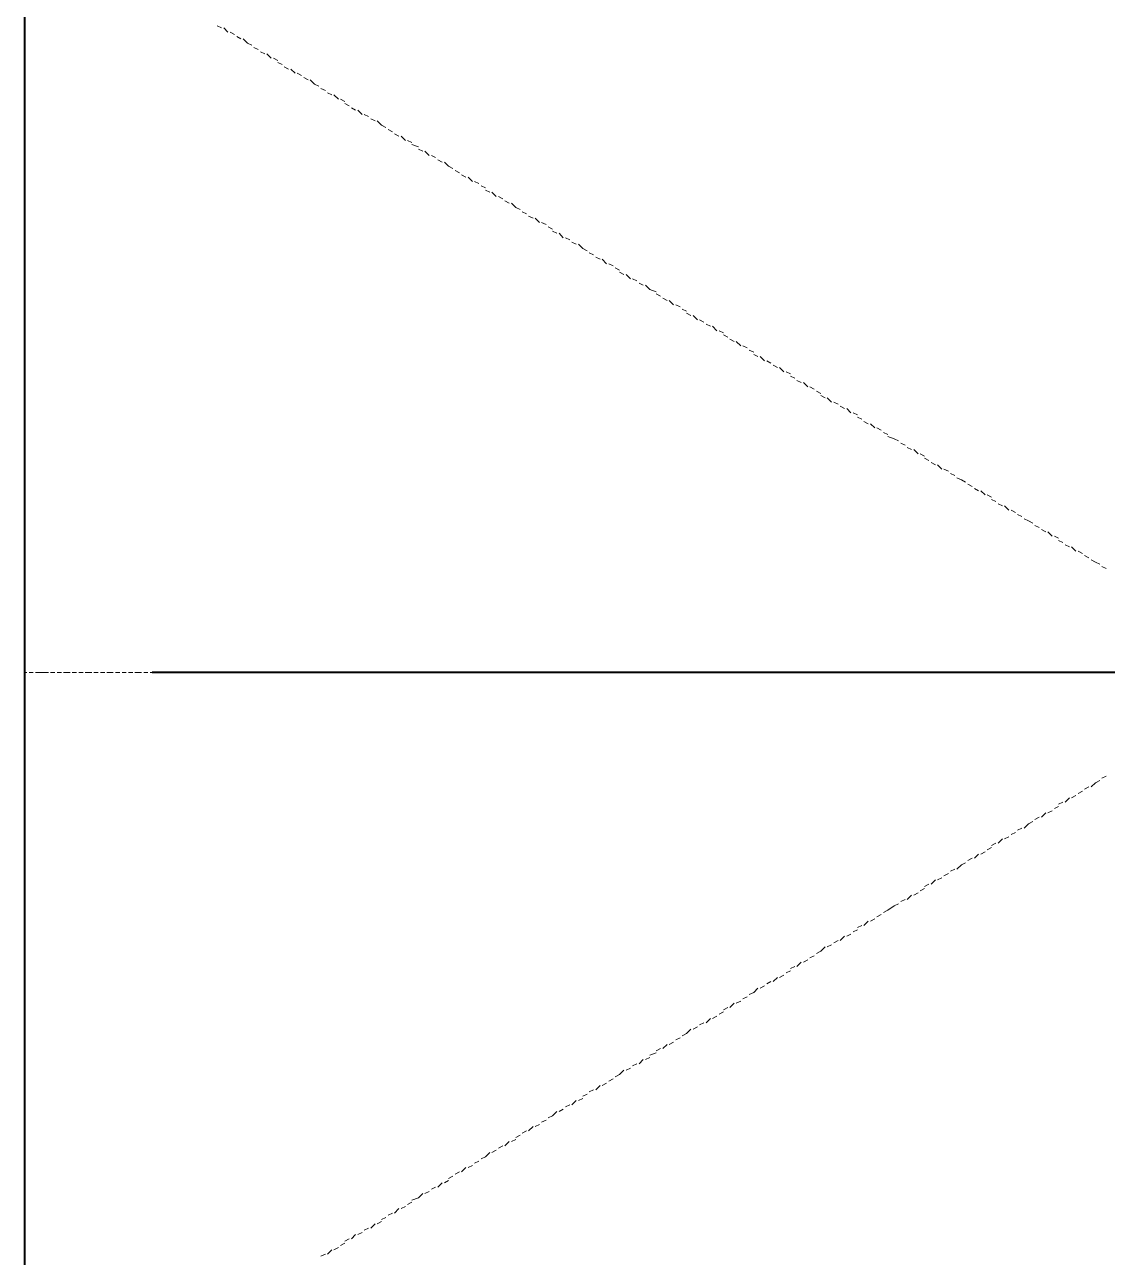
# Model space of a CAD drawing. Extents: x 8 to 21351, y 0 to 420.
# Drawn here: x 15752.01 to 15762.6, y 212.59 to 224.65 of the extents above; entities that cross this region are included whole.
import ezdxf

# ---------------------------------------------------------------- set-up
doc = ezdxf.new("R2010")
doc.units = 0

msp = doc.modelspace()

# ---------------------------------------------------------------- linework, layer by layer
at = {"color": 7, "lineweight": 40}
for p, q in [((15752.008, 262.065), (15752.008, 174.561)), ((15780.753, 218.313), (15753.257, 218.313))]:
    msp.add_line(p, q, dxfattribs=at)
at = {"color": 7, "lineweight": 5}
for p, q in [((15752.008, 224.6), (15752.008, 224.642)), ((15752.008, 224.536), (15752.008, 224.578)), ((15753.892, 224.642), (15753.935, 224.621)), ((15753.956, 224.621), (15753.998, 224.578)), ((15754.019, 224.578), (15754.062, 224.557)), ((15754.083, 224.536), (15754.125, 224.515)), ((15752.008, 224.451), (15752.008, 224.515)), ((15752.008, 224.388), (15752.008, 224.43)), ((15754.146, 224.515), (15754.189, 224.472)), ((15754.189, 224.472), (15754.231, 224.451)), ((15754.252, 224.43), (15754.294, 224.409)), ((15752.008, 224.324), (15752.008, 224.367)), ((15752.008, 224.24), (15752.008, 224.303)), ((15754.316, 224.388), (15754.358, 224.367)), ((15754.379, 224.367), (15754.421, 224.324)), ((15754.443, 224.324), (15754.485, 224.303)), ((15752.008, 224.176), (15752.008, 224.218)), ((15754.485, 224.282), (15754.527, 224.261)), ((15754.548, 224.24), (15754.591, 224.218)), ((15754.612, 224.218), (15754.654, 224.176)), ((15754.675, 224.176), (15754.718, 224.155)), ((15752.008, 224.113), (15752.008, 224.155)), ((15752.008, 224.028), (15752.008, 224.091)), ((15754.739, 224.134), (15754.781, 224.113)), ((15754.802, 224.113), (15754.845, 224.07)), ((15754.845, 224.07), (15754.887, 224.049)), ((15752.008, 223.964), (15752.008, 224.007)), ((15752.008, 223.901), (15752.008, 223.943)), ((15754.908, 224.028), (15754.951, 224.007)), ((15754.972, 223.986), (15755.014, 223.964)), ((15755.035, 223.964), (15755.078, 223.922)), ((15752.008, 223.816), (15752.008, 223.88)), ((15752.008, 223.753), (15752.008, 223.816)), ((15755.099, 223.922), (15755.141, 223.901)), ((15755.141, 223.88), (15755.183, 223.859)), ((15755.205, 223.838), (15755.247, 223.816)), ((15755.268, 223.816), (15755.31, 223.774)), ((15752.008, 223.689), (15752.008, 223.732)), ((15755.332, 223.774), (15755.374, 223.753)), ((15755.395, 223.732), (15755.437, 223.71)), ((15755.459, 223.71), (15755.501, 223.668)), ((15752.008, 223.626), (15752.008, 223.668)), ((15752.008, 223.541), (15752.008, 223.605)), ((15755.501, 223.668), (15755.543, 223.647)), ((15755.564, 223.626), (15755.607, 223.605)), ((15755.628, 223.583), (15755.67, 223.562)), ((15752.008, 223.478), (15752.008, 223.52)), ((15752.008, 223.414), (15752.008, 223.457)), ((15755.691, 223.562), (15755.734, 223.52)), ((15755.755, 223.52), (15755.797, 223.499)), ((15755.797, 223.478), (15755.861, 223.457)), ((15752.008, 223.329), (15752.008, 223.393)), ((15755.861, 223.435), (15755.903, 223.414)), ((15755.924, 223.414), (15755.967, 223.372)), ((15755.988, 223.372), (15756.03, 223.351)), ((15756.051, 223.329), (15756.094, 223.308)), ((15752.008, 223.266), (15752.008, 223.308)), ((15752.008, 223.202), (15752.008, 223.245)), ((15756.115, 223.308), (15756.157, 223.266)), ((15756.157, 223.266), (15756.199, 223.245)), ((15756.221, 223.224), (15756.263, 223.202)), ((15752.008, 223.118), (15752.008, 223.181)), ((15752.008, 223.054), (15752.008, 223.097)), ((15756.284, 223.181), (15756.326, 223.16)), ((15756.348, 223.16), (15756.39, 223.118)), ((15756.411, 223.118), (15756.453, 223.097)), ((15752.008, 222.991), (15752.008, 223.033)), ((15752.008, 222.906), (15752.008, 222.97)), ((15756.475, 223.076), (15756.517, 223.054)), ((15756.517, 223.033), (15756.559, 223.012)), ((15756.58, 223.012), (15756.623, 222.97)), ((15756.644, 222.97), (15756.686, 222.948)), ((15752.008, 222.843), (15752.008, 222.906)), ((15756.707, 222.927), (15756.75, 222.906)), ((15756.771, 222.906), (15756.813, 222.864)), ((15756.813, 222.864), (15756.856, 222.843)), ((15752.008, 222.779), (15752.008, 222.821)), ((15752.008, 222.716), (15752.008, 222.758)), ((15756.877, 222.821), (15756.919, 222.8)), ((15756.94, 222.779), (15756.983, 222.758)), ((15757.004, 222.758), (15757.046, 222.716)), ((15752.008, 222.631), (15752.008, 222.695)), ((15752.008, 222.567), (15752.008, 222.61)), ((15757.067, 222.716), (15757.11, 222.695)), ((15757.131, 222.673), (15757.173, 222.652)), ((15757.173, 222.631), (15757.215, 222.61)), ((15757.237, 222.61), (15757.279, 222.567)), ((15752.008, 222.504), (15752.008, 222.546)), ((15752.008, 222.419), (15752.008, 222.483)), ((15757.3, 222.567), (15757.342, 222.546)), ((15757.364, 222.525), (15757.406, 222.504)), ((15757.427, 222.504), (15757.469, 222.462)), ((15752.008, 222.356), (15752.008, 222.398)), ((15757.469, 222.462), (15757.512, 222.44)), ((15757.533, 222.419), (15757.575, 222.398)), ((15757.596, 222.377), (15757.639, 222.356)), ((15752.008, 222.292), (15752.008, 222.335)), ((15752.008, 222.208), (15752.008, 222.271)), ((15757.66, 222.356), (15757.702, 222.313)), ((15757.723, 222.313), (15757.766, 222.292)), ((15757.787, 222.271), (15757.829, 222.25)), ((15752.008, 222.144), (15752.008, 222.186)), ((15752.008, 222.081), (15752.008, 222.123)), ((15757.829, 222.229), (15757.872, 222.208)), ((15757.893, 222.208), (15757.935, 222.165)), ((15757.956, 222.165), (15757.999, 222.144)), ((15758.02, 222.123), (15758.062, 222.102)), ((15752.008, 221.996), (15752.008, 222.06)), ((15752.008, 221.933), (15752.008, 221.996)), ((15758.083, 222.102), (15758.126, 222.06)), ((15758.126, 222.06), (15758.189, 222.038)), ((15758.189, 222.017), (15758.231, 221.996)), ((15752.008, 221.869), (15752.008, 221.911)), ((15758.253, 221.975), (15758.295, 221.954)), ((15758.316, 221.954), (15758.358, 221.911)), ((15758.38, 221.911), (15758.422, 221.89)), ((15752.008, 221.805), (15752.008, 221.848)), ((15752.008, 221.721), (15752.008, 221.784)), ((15758.443, 221.869), (15758.485, 221.848)), ((15758.485, 221.827), (15758.528, 221.805)), ((15758.549, 221.805), (15758.591, 221.763)), ((15758.612, 221.763), (15758.655, 221.742)), ((15752.008, 221.657), (15752.008, 221.7)), ((15752.008, 221.594), (15752.008, 221.636)), ((15758.676, 221.721), (15758.718, 221.7)), ((15758.739, 221.7), (15758.782, 221.657)), ((15758.803, 221.657), (15758.845, 221.636)), ((15752.008, 221.509), (15752.008, 221.573)), ((15758.845, 221.615), (15758.888, 221.594)), ((15758.909, 221.573), (15758.951, 221.552)), ((15758.972, 221.552), (15759.015, 221.509)), ((15752.008, 221.446), (15752.008, 221.488)), ((15752.008, 221.382), (15752.008, 221.424)), ((15759.036, 221.509), (15759.078, 221.488)), ((15759.099, 221.467), (15759.142, 221.446)), ((15759.142, 221.424), (15759.184, 221.403)), ((15759.205, 221.403), (15759.247, 221.361)), ((15752.008, 221.298), (15752.008, 221.361)), ((15752.008, 221.234), (15752.008, 221.276)), ((15759.269, 221.361), (15759.311, 221.34)), ((15759.332, 221.319), (15759.374, 221.298)), ((15759.396, 221.298), (15759.438, 221.255)), ((15752.008, 221.17), (15752.008, 221.213)), ((15759.459, 221.255), (15759.501, 221.234)), ((15759.501, 221.213), (15759.544, 221.192)), ((15759.565, 221.17), (15759.607, 221.149)), ((15752.008, 221.086), (15752.008, 221.149)), ((15752.008, 221.022), (15752.008, 221.086)), ((15759.628, 221.149), (15759.671, 221.107)), ((15759.692, 221.107), (15759.734, 221.086)), ((15759.755, 221.065), (15759.798, 221.043)), ((15752.008, 220.959), (15752.008, 221.001)), ((15752.008, 220.895), (15752.008, 220.938)), ((15759.798, 221.022), (15759.84, 221.001)), ((15759.861, 221.001), (15759.904, 220.959)), ((15759.925, 220.959), (15759.967, 220.938)), ((15759.988, 220.917), (15760.031, 220.895)), ((15752.008, 220.811), (15752.008, 220.874)), ((15752.008, 220.747), (15752.008, 220.79)), ((15760.052, 220.895), (15760.094, 220.853)), ((15760.115, 220.853), (15760.158, 220.832)), ((15760.158, 220.811), (15760.2, 220.79)), ((15752.008, 220.684), (15752.008, 220.726)), ((15760.221, 220.768), (15760.263, 220.747)), ((15760.285, 220.747), (15760.327, 220.705)), ((15760.348, 220.705), (15760.39, 220.684)), ((15752.008, 220.599), (15752.008, 220.662)), ((15752.008, 220.536), (15752.008, 220.578)), ((15760.412, 220.662), (15760.454, 220.641)), ((15760.454, 220.62), (15760.517, 220.599)), ((15760.517, 220.599), (15760.56, 220.578)), ((15760.581, 220.557), (15760.623, 220.536)), ((15752.008, 220.472), (15752.008, 220.514)), ((15752.008, 220.387), (15752.008, 220.451)), ((15760.644, 220.514), (15760.687, 220.493)), ((15760.708, 220.493), (15760.75, 220.451)), ((15760.771, 220.451), (15760.814, 220.43)), ((15752.008, 220.324), (15752.008, 220.366)), ((15760.814, 220.409), (15760.856, 220.387)), ((15760.877, 220.366), (15760.92, 220.345)), ((15760.941, 220.345), (15760.983, 220.303)), ((15752.008, 220.26), (15752.008, 220.303)), ((15752.008, 220.176), (15752.008, 220.239)), ((15761.004, 220.303), (15761.047, 220.281)), ((15761.068, 220.26), (15761.11, 220.239)), ((15761.131, 220.218), (15761.174, 220.197)), ((15761.174, 220.197), (15761.216, 220.176)), ((15752.008, 220.112), (15752.008, 220.176)), ((15752.008, 220.049), (15752.008, 220.091)), ((15761.237, 220.155), (15761.279, 220.133)), ((15761.301, 220.112), (15761.343, 220.091)), ((15761.364, 220.091), (15761.406, 220.049)), ((15752.008, 219.985), (15752.008, 220.027)), ((15752.008, 219.9), (15752.008, 219.964)), ((15761.428, 220.049), (15761.47, 220.027)), ((15761.47, 220.006), (15761.512, 219.985)), ((15761.533, 219.964), (15761.576, 219.943)), ((15752.008, 219.837), (15752.008, 219.879)), ((15761.597, 219.943), (15761.639, 219.9)), ((15761.66, 219.9), (15761.703, 219.879)), ((15761.724, 219.858), (15761.766, 219.837)), ((15752.008, 219.774), (15752.008, 219.816)), ((15752.008, 219.689), (15752.008, 219.752)), ((15761.787, 219.816), (15761.83, 219.795)), ((15761.83, 219.795), (15761.872, 219.774)), ((15761.893, 219.752), (15761.936, 219.731)), ((15761.957, 219.71), (15761.999, 219.689)), ((15752.008, 219.625), (15752.008, 219.668)), ((15752.008, 219.562), (15752.008, 219.604)), ((15762.02, 219.689), (15762.063, 219.647)), ((15762.084, 219.647), (15762.126, 219.625)), ((15762.126, 219.604), (15762.168, 219.583)), ((15752.008, 219.477), (15752.008, 219.541)), ((15762.19, 219.562), (15762.232, 219.541)), ((15762.253, 219.541), (15762.295, 219.498)), ((15762.317, 219.498), (15762.359, 219.477)), ((15752.008, 219.414), (15752.008, 219.456)), ((15752.008, 219.35), (15752.008, 219.393)), ((15762.38, 219.456), (15762.422, 219.435)), ((15762.444, 219.414), (15762.486, 219.393)), ((15762.486, 219.393), (15762.528, 219.371)), ((15762.549, 219.35), (15762.592, 219.329)), ((15752.008, 219.266), (15752.008, 219.329)), ((15752.008, 219.202), (15752.008, 219.266)), ((15752.008, 219.138), (15752.008, 219.181)), ((15752.008, 219.075), (15752.008, 219.117)), ((15752.008, 218.99), (15752.008, 219.054)), ((15752.008, 218.927), (15752.008, 218.969)), ((15752.008, 218.863), (15752.008, 218.906)), ((15752.008, 218.779), (15752.008, 218.842)), ((15752.008, 218.715), (15752.008, 218.757)), ((15752.008, 218.652), (15752.008, 218.694)), ((15752.008, 218.567), (15752.008, 218.631)), ((15752.008, 218.504), (15752.008, 218.546)), ((15752.008, 218.44), (15752.008, 218.482)), ((15752.008, 218.355), (15752.008, 218.419)), ((15752.008, 218.313), (15752.008, 218.355)), ((15752.03, 218.313), (15752.008, 218.313)), ((15752.008, 218.313), (15752.008, 218.271)), ((15752.093, 218.313), (15752.051, 218.313)), ((15752.178, 218.313), (15752.114, 218.313)), ((15752.241, 218.313), (15752.178, 218.313)), ((15752.305, 218.313), (15752.262, 218.313)), ((15752.368, 218.313), (15752.326, 218.313)), ((15752.453, 218.313), (15752.389, 218.313)), ((15752.516, 218.313), (15752.474, 218.313)), ((15752.58, 218.313), (15752.538, 218.313)), ((15752.665, 218.313), (15752.601, 218.313)), ((15752.728, 218.313), (15752.686, 218.313)), ((15752.792, 218.313), (15752.749, 218.313)), ((15752.876, 218.313), (15752.813, 218.313)), ((15752.94, 218.313), (15752.897, 218.313)), ((15753.003, 218.313), (15752.961, 218.313)), ((15753.067, 218.313), (15753.024, 218.313)), ((15753.151, 218.313), (15753.088, 218.313)), ((15753.215, 218.313), (15753.173, 218.313)), ((15753.278, 218.313), (15753.236, 218.313)), ((15753.363, 218.313), (15753.3, 218.313)), ((15753.427, 218.313), (15753.384, 218.313)), ((15753.49, 218.313), (15753.448, 218.313)), ((15753.575, 218.313), (15753.511, 218.313)), ((15753.638, 218.313), (15753.596, 218.313)), ((15753.702, 218.313), (15753.659, 218.313)), ((15753.786, 218.313), (15753.723, 218.313)), ((15753.85, 218.313), (15753.808, 218.313)), ((15753.913, 218.313), (15753.871, 218.313)), ((15753.977, 218.313), (15753.935, 218.313)), ((15754.062, 218.313), (15753.998, 218.313)), ((15754.125, 218.313), (15754.083, 218.313)), ((15754.189, 218.313), (15754.146, 218.313)), ((15754.273, 218.313), (15754.21, 218.313)), ((15754.337, 218.313), (15754.294, 218.313)), ((15754.4, 218.313), (15754.358, 218.313)), ((15754.485, 218.313), (15754.421, 218.313)), ((15754.548, 218.313), (15754.506, 218.313)), ((15754.612, 218.313), (15754.57, 218.313)), ((15754.697, 218.313), (15754.633, 218.313)), ((15754.76, 218.313), (15754.718, 218.313)), ((15754.824, 218.313), (15754.781, 218.313)), ((15754.887, 218.313), (15754.845, 218.313)), ((15754.972, 218.313), (15754.908, 218.313)), ((15755.035, 218.313), (15754.993, 218.313)), ((15755.099, 218.313), (15755.056, 218.313)), ((15755.183, 218.313), (15755.12, 218.313)), ((15755.247, 218.313), (15755.205, 218.313)), ((15755.31, 218.313), (15755.268, 218.313)), ((15755.395, 218.313), (15755.332, 218.313)), ((15755.459, 218.313), (15755.416, 218.313)), ((15755.522, 218.313), (15755.48, 218.313)), ((15755.607, 218.313), (15755.543, 218.313)), ((15755.67, 218.313), (15755.628, 218.313)), ((15755.734, 218.313), (15755.691, 218.313)), ((15755.797, 218.313), (15755.755, 218.313)), ((15755.882, 218.313), (15755.818, 218.313)), ((15755.945, 218.313), (15755.903, 218.313)), ((15756.009, 218.313), (15755.967, 218.313)), ((15756.094, 218.313), (15756.03, 218.313)), ((15756.157, 218.313), (15756.115, 218.313)), ((15756.221, 218.313), (15756.178, 218.313)), ((15756.305, 218.313), (15756.242, 218.313)), ((15756.369, 218.313), (15756.326, 218.313)), ((15756.432, 218.313), (15756.39, 218.313)), ((15756.517, 218.313), (15756.453, 218.313)), ((15756.58, 218.313), (15756.517, 218.313)), ((15756.644, 218.313), (15756.602, 218.313)), ((15756.707, 218.313), (15756.665, 218.313)), ((15756.792, 218.313), (15756.729, 218.313)), ((15756.856, 218.313), (15756.813, 218.313)), ((15756.919, 218.313), (15756.877, 218.313)), ((15757.004, 218.313), (15756.94, 218.313)), ((15757.067, 218.313), (15757.025, 218.313)), ((15757.131, 218.313), (15757.088, 218.313)), ((15757.215, 218.313), (15757.152, 218.313)), ((15757.279, 218.313), (15757.237, 218.313)), ((15757.342, 218.313), (15757.3, 218.313)), ((15757.427, 218.313), (15757.364, 218.313)), ((15757.491, 218.313), (15757.427, 218.313)), ((15757.554, 218.313), (15757.512, 218.313)), ((15757.618, 218.313), (15757.575, 218.313)), ((15757.702, 218.313), (15757.639, 218.313)), ((15757.766, 218.313), (15757.723, 218.313)), ((15757.829, 218.313), (15757.787, 218.313)), ((15757.914, 218.313), (15757.85, 218.313)), ((15757.977, 218.313), (15757.935, 218.313)), ((15758.041, 218.313), (15757.999, 218.313)), ((15758.126, 218.313), (15758.062, 218.313)), ((15758.189, 218.313), (15758.147, 218.313)), ((15758.253, 218.313), (15758.21, 218.313)), ((15758.337, 218.313), (15758.274, 218.313)), ((15758.401, 218.313), (15758.337, 218.313)), ((15758.464, 218.313), (15758.422, 218.313)), ((15758.528, 218.313), (15758.485, 218.313)), ((15758.612, 218.313), (15758.549, 218.313)), ((15758.676, 218.313), (15758.634, 218.313)), ((15758.739, 218.313), (15758.697, 218.313)), ((15758.824, 218.313), (15758.761, 218.313)), ((15758.888, 218.313), (15758.845, 218.313)), ((15758.951, 218.313), (15758.909, 218.313)), ((15759.036, 218.313), (15758.972, 218.313)), ((15759.099, 218.313), (15759.057, 218.313)), ((15759.163, 218.313), (15759.12, 218.313)), ((15759.247, 218.313), (15759.184, 218.313)), ((15759.311, 218.313), (15759.247, 218.313)), ((15759.374, 218.313), (15759.332, 218.313)), ((15759.438, 218.313), (15759.396, 218.313)), ((15759.523, 218.313), (15759.459, 218.313)), ((15759.586, 218.313), (15759.544, 218.313)), ((15759.65, 218.313), (15759.607, 218.313)), ((15759.734, 218.313), (15759.671, 218.313)), ((15759.798, 218.313), (15759.755, 218.313)), ((15759.861, 218.313), (15759.819, 218.313)), ((15759.946, 218.313), (15759.882, 218.313)), ((15760.009, 218.313), (15759.967, 218.313)), ((15760.073, 218.313), (15760.031, 218.313)), ((15760.158, 218.313), (15760.094, 218.313)), ((15760.221, 218.313), (15760.158, 218.313)), ((15760.285, 218.313), (15760.242, 218.313)), ((15760.348, 218.313), (15760.306, 218.313)), ((15760.433, 218.313), (15760.369, 218.313)), ((15760.496, 218.313), (15760.454, 218.313)), ((15760.56, 218.313), (15760.517, 218.313)), ((15760.644, 218.313), (15760.581, 218.313)), ((15760.708, 218.313), (15760.666, 218.313)), ((15760.771, 218.313), (15760.729, 218.313)), ((15760.856, 218.313), (15760.793, 218.313)), ((15760.92, 218.313), (15760.877, 218.313)), ((15760.983, 218.313), (15760.941, 218.313)), ((15761.068, 218.313), (15761.004, 218.313)), ((15761.131, 218.313), (15761.068, 218.313)), ((15761.195, 218.313), (15761.152, 218.313)), ((15761.258, 218.313), (15761.216, 218.313)), ((15761.343, 218.313), (15761.279, 218.313)), ((15761.406, 218.313), (15761.364, 218.313)), ((15761.47, 218.313), (15761.428, 218.313)), ((15761.555, 218.313), (15761.491, 218.313)), ((15761.618, 218.313), (15761.576, 218.313)), ((15761.682, 218.313), (15761.639, 218.313)), ((15761.766, 218.313), (15761.703, 218.313)), ((15761.83, 218.313), (15761.787, 218.313)), ((15761.893, 218.313), (15761.851, 218.313)), ((15761.978, 218.313), (15761.914, 218.313)), ((15762.041, 218.313), (15761.978, 218.313)), ((15762.105, 218.313), (15762.063, 218.313)), ((15762.168, 218.313), (15762.126, 218.313)), ((15762.253, 218.313), (15762.19, 218.313)), ((15762.317, 218.313), (15762.274, 218.313)), ((15762.38, 218.313), (15762.338, 218.313)), ((15762.465, 218.313), (15762.401, 218.313)), ((15762.528, 218.313), (15762.486, 218.313)), ((15762.592, 218.313), (15762.549, 218.313)), ((15752.008, 218.25), (15752.008, 218.207)), ((15752.008, 218.186), (15752.008, 218.144)), ((15752.008, 218.123), (15752.008, 218.059)), ((15752.008, 218.038), (15752.008, 217.995)), ((15752.008, 217.974), (15752.008, 217.932)), ((15752.008, 217.911), (15752.008, 217.847)), ((15752.008, 217.826), (15752.008, 217.784)), ((15752.008, 217.763), (15752.008, 217.72)), ((15752.008, 217.699), (15752.008, 217.636)), ((15752.008, 217.636), (15752.008, 217.572)), ((15752.008, 217.551), (15752.008, 217.509)), ((15752.008, 217.488), (15752.008, 217.445)), ((15752.008, 217.424), (15752.008, 217.361)), ((15752.008, 217.339), (15752.008, 217.297)), ((15762.549, 217.276), (15762.592, 217.297)), ((15752.008, 217.276), (15752.008, 217.233)), ((15752.008, 217.212), (15752.008, 217.149)), ((15762.38, 217.17), (15762.422, 217.191)), ((15762.444, 217.191), (15762.486, 217.233)), ((15762.486, 217.233), (15762.528, 217.255)), ((15752.008, 217.128), (15752.008, 217.085)), ((15752.008, 217.064), (15752.008, 217.022)), ((15762.19, 217.043), (15762.232, 217.085)), ((15762.253, 217.085), (15762.295, 217.107)), ((15762.317, 217.128), (15762.359, 217.149)), ((15752.008, 217.001), (15752.008, 216.937)), ((15761.957, 216.895), (15761.999, 216.937)), ((15762.02, 216.937), (15762.063, 216.958)), ((15762.084, 216.98), (15762.126, 217.001)), ((15762.126, 217.022), (15762.168, 217.043)), ((15752.008, 216.916), (15752.008, 216.874)), ((15752.008, 216.852), (15752.008, 216.81)), ((15761.787, 216.789), (15761.83, 216.831)), ((15761.83, 216.831), (15761.872, 216.852)), ((15761.893, 216.874), (15761.936, 216.895)), ((15752.008, 216.789), (15752.008, 216.726)), ((15752.008, 216.726), (15752.008, 216.662)), ((15761.597, 216.683), (15761.639, 216.704)), ((15761.66, 216.726), (15761.703, 216.747)), ((15761.724, 216.768), (15761.766, 216.789)), ((15752.008, 216.641), (15752.008, 216.599)), ((15752.008, 216.577), (15752.008, 216.535)), ((15761.428, 216.577), (15761.47, 216.599)), ((15761.47, 216.62), (15761.512, 216.641)), ((15761.533, 216.641), (15761.576, 216.683)), ((15752.008, 216.514), (15752.008, 216.45)), ((15761.174, 216.429), (15761.216, 216.45)), ((15761.237, 216.471), (15761.279, 216.493)), ((15761.301, 216.493), (15761.343, 216.535)), ((15761.364, 216.535), (15761.406, 216.556)), ((15752.008, 216.429), (15752.008, 216.387)), ((15752.008, 216.366), (15752.008, 216.323)), ((15761.004, 216.323), (15761.047, 216.345)), ((15761.068, 216.366), (15761.11, 216.387)), ((15761.131, 216.387), (15761.174, 216.429)), ((15752.008, 216.302), (15752.008, 216.239)), ((15752.008, 216.218), (15752.008, 216.175)), ((15760.814, 216.218), (15760.856, 216.239)), ((15760.877, 216.239), (15760.92, 216.281)), ((15760.941, 216.281), (15760.983, 216.302)), ((15752.008, 216.154), (15752.008, 216.112)), ((15752.008, 216.09), (15752.008, 216.027)), ((15760.581, 216.069), (15760.623, 216.09)), ((15760.644, 216.09), (15760.687, 216.133)), ((15760.708, 216.133), (15760.75, 216.154)), ((15760.771, 216.175), (15760.814, 216.196)), ((15752.008, 216.006), (15752.008, 215.964)), ((15760.412, 215.964), (15760.454, 215.985)), ((15760.454, 215.985), (15760.517, 216.027)), ((15760.517, 216.027), (15760.56, 216.048)), ((15752.008, 215.942), (15752.008, 215.9)), ((15752.008, 215.879), (15752.008, 215.815)), ((15760.221, 215.836), (15760.263, 215.879)), ((15760.285, 215.879), (15760.327, 215.9)), ((15760.348, 215.921), (15760.39, 215.942)), ((15752.008, 215.815), (15752.008, 215.752)), ((15752.008, 215.731), (15752.008, 215.688)), ((15759.988, 215.688), (15760.031, 215.731)), ((15760.052, 215.731), (15760.094, 215.752)), ((15760.115, 215.773), (15760.158, 215.794)), ((15760.158, 215.815), (15760.2, 215.836)), ((15752.008, 215.667), (15752.008, 215.625)), ((15752.008, 215.604), (15752.008, 215.54)), ((15759.798, 215.583), (15759.84, 215.625)), ((15759.861, 215.625), (15759.904, 215.646)), ((15759.925, 215.667), (15759.967, 215.688)), ((15752.008, 215.519), (15752.008, 215.477)), ((15759.628, 215.477), (15759.671, 215.498)), ((15759.692, 215.519), (15759.734, 215.54)), ((15759.755, 215.561), (15759.798, 215.583)), ((15752.008, 215.456), (15752.008, 215.413)), ((15752.008, 215.392), (15752.008, 215.328)), ((15759.459, 215.371), (15759.501, 215.392)), ((15759.501, 215.413), (15759.544, 215.434)), ((15759.565, 215.434), (15759.607, 215.477)), ((15752.008, 215.307), (15752.008, 215.265)), ((15752.008, 215.244), (15752.008, 215.202)), ((15759.205, 215.223), (15759.247, 215.244)), ((15759.269, 215.265), (15759.311, 215.286)), ((15759.332, 215.286), (15759.374, 215.328)), ((15759.396, 215.328), (15759.438, 215.35)), ((15752.008, 215.18), (15752.008, 215.117)), ((15759.036, 215.117), (15759.078, 215.138)), ((15759.099, 215.159), (15759.142, 215.18)), ((15759.142, 215.18), (15759.184, 215.223)), ((15752.008, 215.096), (15752.008, 215.053)), ((15752.008, 215.032), (15752.008, 214.99)), ((15758.845, 215.011), (15758.888, 215.032)), ((15758.909, 215.032), (15758.951, 215.075)), ((15758.972, 215.075), (15759.015, 215.096)), ((15752.008, 214.969), (15752.008, 214.905)), ((15752.008, 214.905), (15752.008, 214.842)), ((15758.612, 214.863), (15758.655, 214.884)), ((15758.676, 214.884), (15758.718, 214.926)), ((15758.739, 214.926), (15758.782, 214.947)), ((15758.803, 214.969), (15758.845, 214.99)), ((15752.008, 214.821), (15752.008, 214.778)), ((15752.008, 214.757), (15752.008, 214.715)), ((15758.443, 214.757), (15758.485, 214.778)), ((15758.485, 214.778), (15758.528, 214.821)), ((15758.549, 214.821), (15758.591, 214.842)), ((15752.008, 214.693), (15752.008, 214.63)), ((15758.253, 214.63), (15758.295, 214.672)), ((15758.316, 214.672), (15758.358, 214.693)), ((15758.38, 214.715), (15758.422, 214.736)), ((15752.008, 214.609), (15752.008, 214.566)), ((15752.008, 214.545), (15752.008, 214.503)), ((15758.02, 214.482), (15758.062, 214.524)), ((15758.083, 214.524), (15758.126, 214.545)), ((15758.126, 214.566), (15758.189, 214.588)), ((15758.189, 214.609), (15758.231, 214.63)), ((15752.008, 214.482), (15752.008, 214.418)), ((15752.008, 214.397), (15752.008, 214.355)), ((15757.829, 214.376), (15757.872, 214.418)), ((15757.893, 214.418), (15757.935, 214.44)), ((15757.956, 214.461), (15757.999, 214.482)), ((15752.008, 214.334), (15752.008, 214.291)), ((15757.66, 214.27), (15757.702, 214.291)), ((15757.723, 214.312), (15757.766, 214.334)), ((15757.787, 214.355), (15757.829, 214.376)), ((15752.008, 214.27), (15752.008, 214.207)), ((15752.008, 214.185), (15752.008, 214.143)), ((15757.469, 214.164), (15757.512, 214.185)), ((15757.533, 214.207), (15757.575, 214.228)), ((15757.596, 214.228), (15757.639, 214.27)), ((15752.008, 214.122), (15752.008, 214.08)), ((15752.008, 214.059), (15752.008, 213.995)), ((15757.237, 214.016), (15757.279, 214.037)), ((15757.3, 214.059), (15757.342, 214.08)), ((15757.364, 214.08), (15757.406, 214.122)), ((15757.427, 214.122), (15757.469, 214.143)), ((15752.008, 213.995), (15752.008, 213.931)), ((15757.067, 213.91), (15757.11, 213.931)), ((15757.131, 213.953), (15757.173, 213.974)), ((15757.173, 213.974), (15757.215, 214.016)), ((15752.008, 213.91), (15752.008, 213.868)), ((15752.008, 213.847), (15752.008, 213.804)), ((15756.877, 213.804), (15756.919, 213.826)), ((15756.94, 213.826), (15756.983, 213.868)), ((15757.004, 213.868), (15757.046, 213.889)), ((15752.008, 213.783), (15752.008, 213.72)), ((15752.008, 213.699), (15752.008, 213.656)), ((15756.644, 213.656), (15756.686, 213.678)), ((15756.707, 213.678), (15756.75, 213.72)), ((15756.771, 213.72), (15756.813, 213.741)), ((15756.813, 213.762), (15756.856, 213.783)), ((15752.008, 213.635), (15752.008, 213.593)), ((15752.008, 213.572), (15752.008, 213.508)), ((15756.475, 213.55), (15756.517, 213.572)), ((15756.517, 213.572), (15756.559, 213.614)), ((15756.58, 213.614), (15756.623, 213.635)), ((15752.008, 213.487), (15752.008, 213.445)), ((15756.284, 213.423), (15756.326, 213.466)), ((15756.348, 213.466), (15756.39, 213.487)), ((15756.411, 213.508), (15756.453, 213.529)), ((15752.008, 213.423), (15752.008, 213.381)), ((15752.008, 213.36), (15752.008, 213.297)), ((15756.051, 213.275), (15756.094, 213.318)), ((15756.115, 213.318), (15756.157, 213.339)), ((15756.157, 213.36), (15756.199, 213.381)), ((15756.221, 213.402), (15756.263, 213.423)), ((15752.008, 213.275), (15752.008, 213.233)), ((15752.008, 213.212), (15752.008, 213.169)), ((15755.861, 213.169), (15755.903, 213.212)), ((15755.924, 213.212), (15755.967, 213.233)), ((15755.988, 213.254), (15756.03, 213.275)), ((15752.008, 213.148), (15752.008, 213.085)), ((15752.008, 213.085), (15752.008, 213.021)), ((15755.691, 213.064), (15755.734, 213.085)), ((15755.755, 213.106), (15755.797, 213.127)), ((15755.797, 213.148), (15755.861, 213.169)), ((15752.008, 213), (15752.008, 212.958)), ((15755.501, 212.958), (15755.543, 212.979)), ((15755.564, 213), (15755.607, 213.021)), ((15755.628, 213.021), (15755.67, 213.064)), ((15752.008, 212.937), (15752.008, 212.894)), ((15752.008, 212.873), (15752.008, 212.81)), ((15755.268, 212.81), (15755.31, 212.831)), ((15755.332, 212.852), (15755.374, 212.873)), ((15755.395, 212.873), (15755.437, 212.916)), ((15755.459, 212.916), (15755.501, 212.937)), ((15752.008, 212.788), (15752.008, 212.746)), ((15752.008, 212.725), (15752.008, 212.683)), ((15755.099, 212.704), (15755.141, 212.725)), ((15755.141, 212.746), (15755.183, 212.767)), ((15755.205, 212.767), (15755.247, 212.81)), ((15752.008, 212.661), (15752.008, 212.598)), ((15754.908, 212.598), (15754.951, 212.619)), ((15754.972, 212.619), (15755.014, 212.661)), ((15755.035, 212.661), (15755.078, 212.683))]:
    msp.add_line(p, q, dxfattribs=at)
at = {"lineweight": 25}
for p, q in [((15752.008, 224.409), (15752.008, 223.414)), ((15752.008, 221.911), (15752.008, 201.909))]:
    msp.add_line(p, q, dxfattribs=at)
at = {"color": 7, "lineweight": 25}
msp.add_line((15752.008, 220.514), (15752.008, 222.44), dxfattribs=at)

doc.saveas('drawing.dxf')
